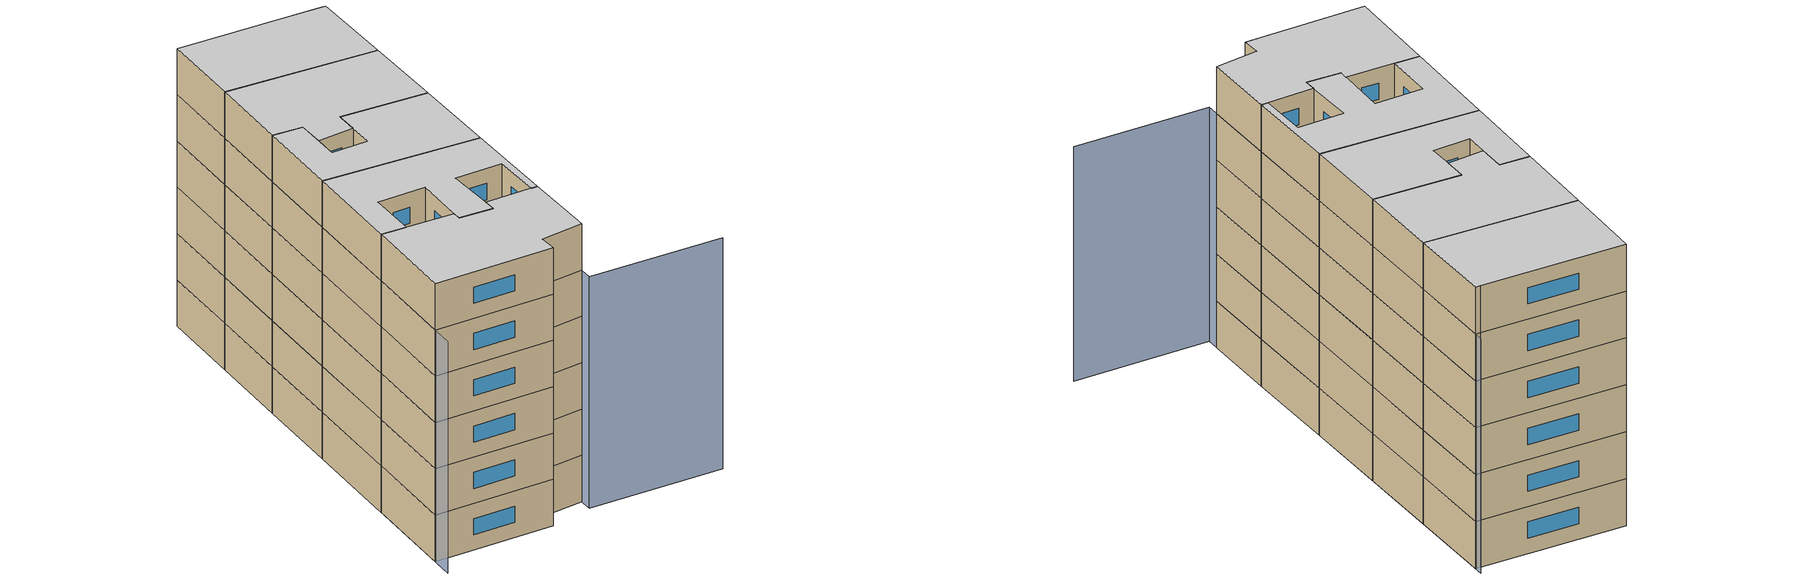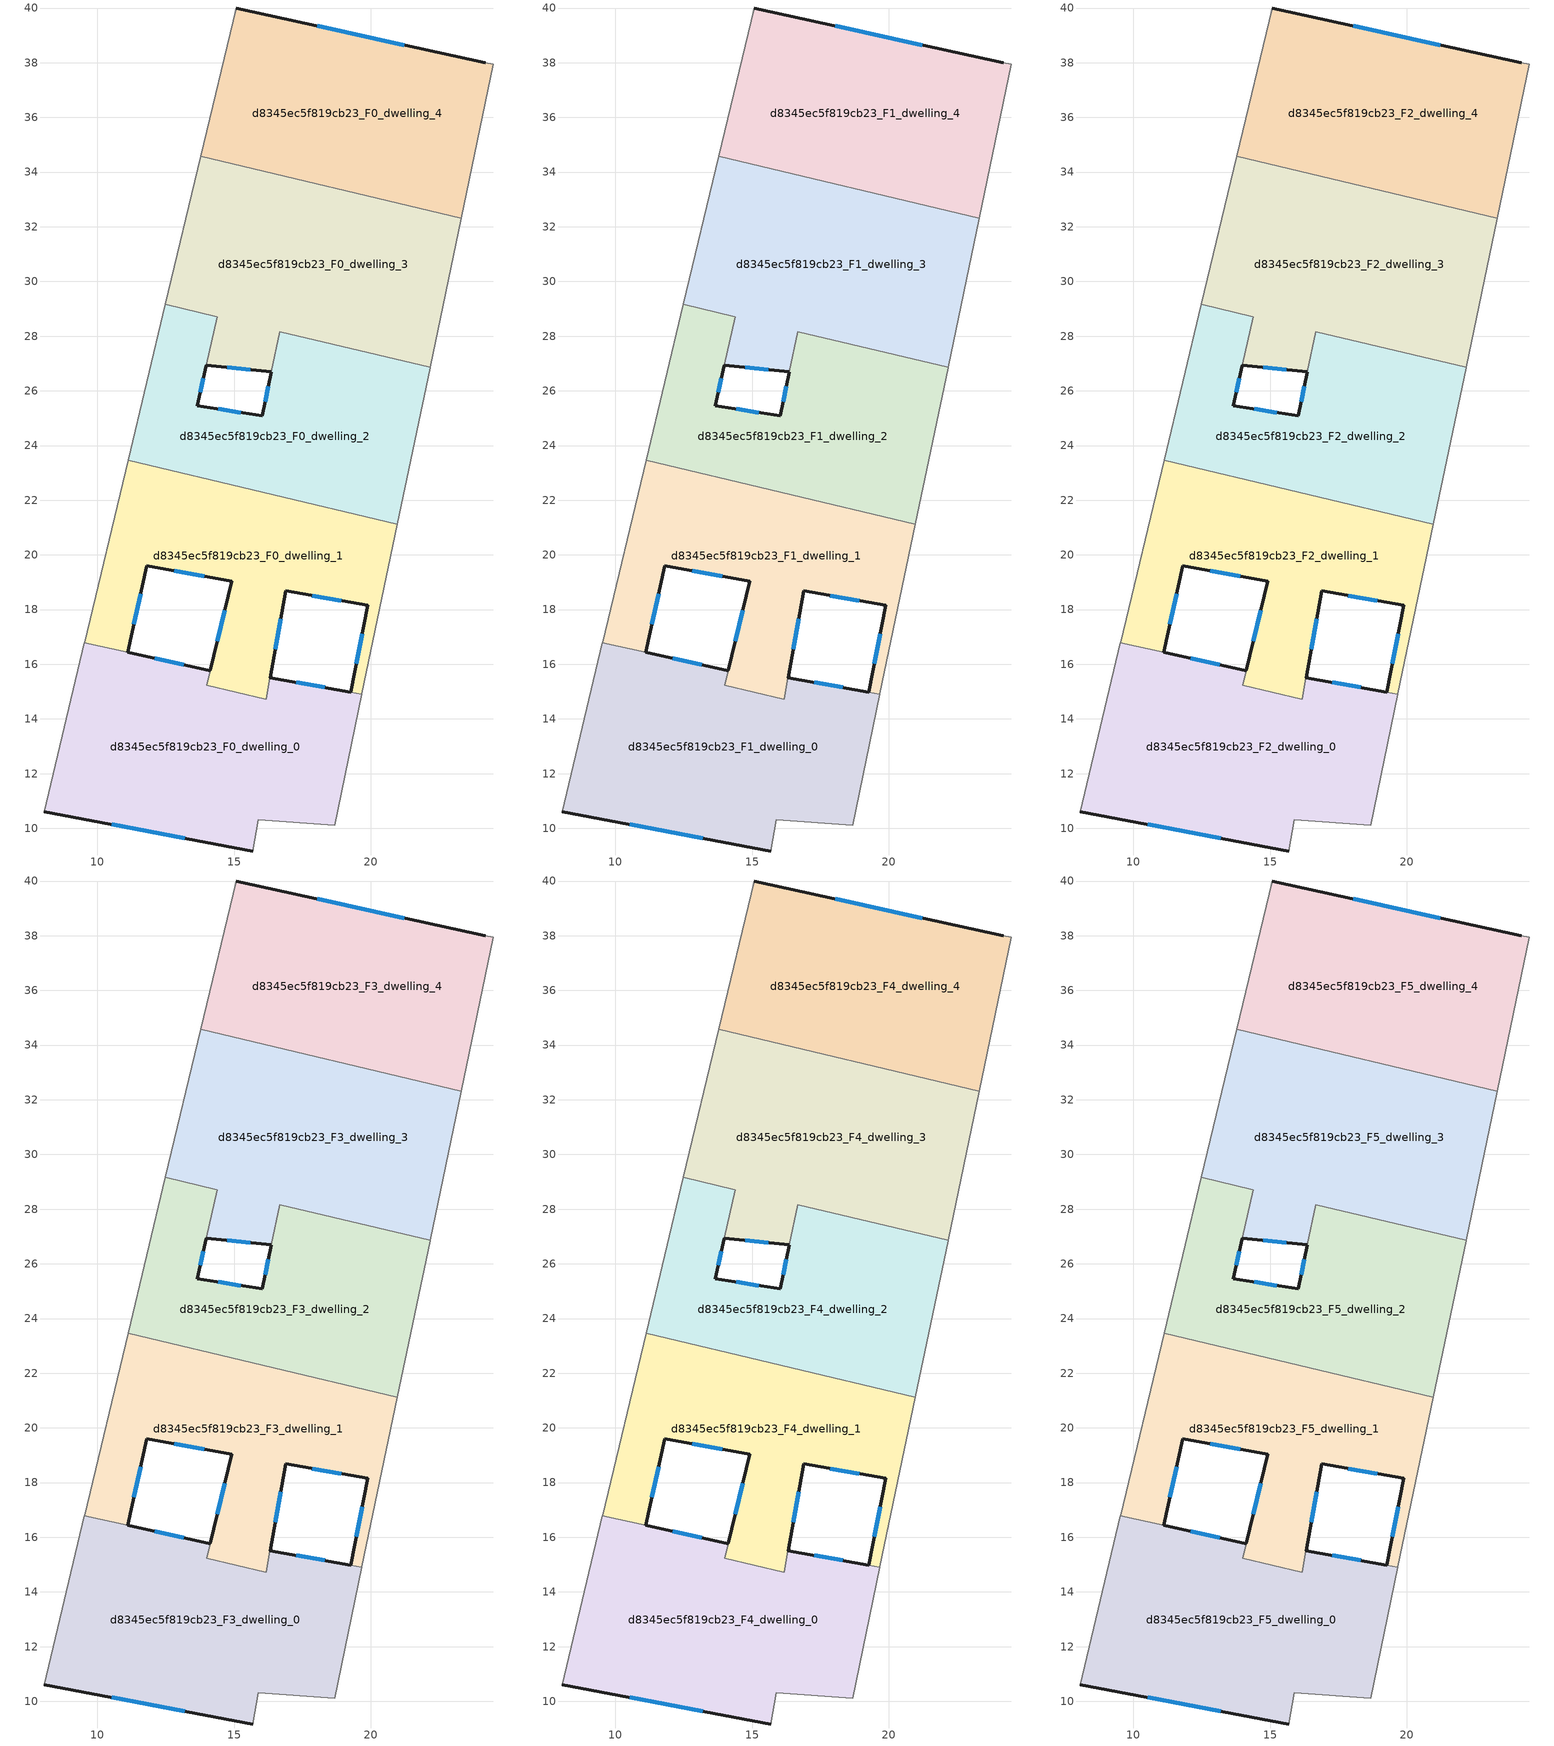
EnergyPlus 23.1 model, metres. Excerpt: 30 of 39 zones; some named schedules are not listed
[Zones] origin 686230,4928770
d8345ec5f819cb23_F0_dwelling_0
 floor ground (EU_floor_Construction): 19.67,14.91 18.67,10.11 15.89,10.32 15.68,9.17 8.05,10.61 9.52,16.79 14.13,15.77 14,15.24 16.16,14.72 16.31,15.51 z0
 wall outside (EU_wall_Construction): 8.05,10.61 15.68,9.17 / 19.27,14.98 16.31,15.51 / 14.13,15.77 11.11,16.44 z0:3
 wall adiabatic (EU_wall_Construction): 15.68,9.17 15.89,10.32 18.67,10.11 19.67,14.91 / 9.53,16.79 8.05,10.61 z0:3
 wall to d8345ec5f819cb23_F0_dwelling_1 (EU_wall_Construction): 14,15.24 14.13,15.77 / 16.31,15.51 16.17,14.72 / 19.67,14.91 19.27,14.98 / 11.11,16.44 9.53,16.79 / 16.16,14.72 14,15.23 z0:3
 window (EU_Window_Construction): 10.53,10.14 13.2,9.64 / 18.31,15.15 17.27,15.34 / 13.15,15.99 12.09,16.22 z0.98:2.02
d8345ec5f819cb23_F0_dwelling_1
 floor ground (EU_floor_Construction): 20.97,21.12 19.67,14.91 19.27,14.98 19.89,18.15 16.88,18.69 16.17,14.72 14,15.23 14.92,19.04 11.8,19.6 11.11,16.45 9.52,16.79 11.12,23.47 z0
 wall outside (EU_wall_Construction): 11.11,16.45 11.8,19.6 14.92,19.04 14.13,15.78 / 16.31,15.51 16.88,18.69 19.89,18.15 19.27,14.99 z0:3
 wall adiabatic (EU_wall_Construction): 11.12,23.47 9.53,16.8 / 19.67,14.91 20.97,21.12 z0:3
 wall to d8345ec5f819cb23_F0_dwelling_2 (EU_wall_Construction): 20.97,21.12 11.12,23.47 z0:3
 window (EU_Window_Construction): 14.66,17.98 14.39,16.84 / 12.81,19.42 13.9,19.22 / 11.33,17.47 11.57,18.57 / 19.69,17.12 19.47,16.01 / 17.86,18.51 18.91,18.33 / 16.5,16.55 16.69,17.66 z0.98:2.02
d8345ec5f819cb23_F0_dwelling_2
 floor ground (EU_floor_Construction): 22.16,26.85 20.97,21.12 11.12,23.47 12.48,29.16 14.37,28.71 13.65,25.46 16.02,25.08 16.67,28.16 z0
 wall outside (EU_wall_Construction): 16.36,26.68 16.02,25.08 13.65,25.46 13.98,26.94 z0:3
 wall adiabatic (EU_wall_Construction): 20.97,21.12 22.16,26.85 / 12.48,29.16 11.12,23.47 z0:3
 wall to d8345ec5f819cb23_F0_dwelling_3 (EU_wall_Construction): 22.16,26.85 16.67,28.16 16.36,26.69 / 13.98,26.94 14.37,28.71 12.48,29.16 z0:3
 window (EU_Window_Construction): 15.25,25.2 14.42,25.34 / 16.25,26.16 16.13,25.6 / 13.76,25.94 13.87,26.46 z0.98:2.02
d8345ec5f819cb23_F0_dwelling_3
 floor ground (EU_floor_Construction): 23.3,32.31 22.16,26.85 16.67,28.16 16.36,26.69 13.98,26.94 14.37,28.71 12.48,29.16 13.77,34.57 z0
 wall outside (EU_wall_Construction): 13.98,26.94 16.36,26.69 z0:3
 wall adiabatic (EU_wall_Construction): 13.77,34.57 12.48,29.16 / 22.16,26.85 23.3,32.31 z0:3
 wall to d8345ec5f819cb23_F0_dwelling_4 (EU_wall_Construction): 23.3,32.31 13.77,34.57 z0:3
 window (EU_Window_Construction): 14.75,26.86 15.59,26.77 z0.98:2.02
d8345ec5f819cb23_F0_dwelling_4
 floor ground (EU_floor_Construction): 24.19,37.99 24.48,37.95 23.3,32.31 13.77,34.57 15.07,40 z0
 wall outside (EU_wall_Construction): 24.19,37.99 15.07,40 z0:3
 wall adiabatic (EU_wall_Construction): 15.07,40 13.77,34.57 / 23.3,32.31 24.48,37.95 24.19,37.99 z0:3
 window (EU_Window_Construction): 21.22,38.64 18.03,39.35 z0.98:2.02
d8345ec5f819cb23_F1_dwelling_0
 floor to d8345ec5f819cb23_F0_dwelling_0 (EU_floor_Construction): 19.67,14.91 18.67,10.11 15.89,10.32 15.68,9.17 8.05,10.61 9.52,16.79 14.13,15.77 14,15.24 16.16,14.72 16.31,15.51 z3
 wall outside (EU_wall_Construction): 8.05,10.61 15.68,9.17 / 19.27,14.98 16.31,15.51 / 14.13,15.77 11.11,16.44 z3:6
 wall adiabatic (EU_wall_Construction): 15.68,9.17 15.89,10.32 18.67,10.11 19.67,14.91 / 9.53,16.79 8.05,10.61 z3:6
 wall to d8345ec5f819cb23_F1_dwelling_1 (EU_wall_Construction): 14,15.24 14.13,15.77 / 16.31,15.51 16.17,14.72 / 19.67,14.91 19.27,14.98 / 11.11,16.44 9.53,16.79 / 16.16,14.72 14,15.23 z3:6
 window (EU_Window_Construction): 10.53,10.14 13.2,9.64 / 18.31,15.15 17.27,15.34 / 13.15,15.99 12.09,16.22 z3.98:5.02
d8345ec5f819cb23_F1_dwelling_1
 floor to d8345ec5f819cb23_F0_dwelling_1 (EU_floor_Construction): 20.97,21.12 19.67,14.91 19.27,14.99 19.89,18.15 16.88,18.69 16.17,14.72 14,15.23 14.92,19.04 11.8,19.6 11.11,16.45 10.32,16.62 9.53,16.8 11.12,23.47 z3
 wall outside (EU_wall_Construction): 11.11,16.45 11.8,19.6 14.92,19.04 14.13,15.78 / 16.31,15.51 16.88,18.69 19.89,18.15 19.27,14.99 z3:6
 wall adiabatic (EU_wall_Construction): 11.12,23.47 9.53,16.8 / 19.67,14.91 20.97,21.12 z3:6
 wall to d8345ec5f819cb23_F1_dwelling_2 (EU_wall_Construction): 20.97,21.12 11.12,23.47 z3:6
 window (EU_Window_Construction): 14.66,17.98 14.39,16.84 / 12.81,19.42 13.9,19.22 / 11.33,17.47 11.57,18.57 / 19.69,17.12 19.47,16.01 / 17.86,18.51 18.91,18.33 / 16.5,16.55 16.69,17.66 z3.98:5.02
d8345ec5f819cb23_F1_dwelling_2
 floor to d8345ec5f819cb23_F0_dwelling_2 (EU_floor_Construction): 22.16,26.85 20.97,21.12 11.12,23.47 12.48,29.16 14.37,28.71 13.65,25.46 16.02,25.08 16.36,26.69 16.67,28.16 z3
 wall outside (EU_wall_Construction): 16.36,26.68 16.02,25.08 13.65,25.46 13.98,26.94 z3:6
 wall adiabatic (EU_wall_Construction): 20.97,21.12 22.16,26.85 / 12.48,29.16 11.12,23.47 z3:6
 wall to d8345ec5f819cb23_F1_dwelling_3 (EU_wall_Construction): 22.16,26.85 16.67,28.16 16.36,26.69 / 13.98,26.94 14.37,28.71 12.48,29.16 z3:6
 window (EU_Window_Construction): 15.25,25.2 14.42,25.34 / 16.25,26.16 16.13,25.6 / 13.76,25.94 13.87,26.46 z3.98:5.02
d8345ec5f819cb23_F1_dwelling_3
 floor to d8345ec5f819cb23_F0_dwelling_3 (EU_floor_Construction): 23.3,32.31 22.16,26.85 16.67,28.16 16.36,26.69 13.98,26.94 14.37,28.71 12.48,29.16 13.77,34.57 z3
 wall outside (EU_wall_Construction): 13.98,26.94 16.36,26.69 z3:6
 wall adiabatic (EU_wall_Construction): 13.77,34.57 12.48,29.16 / 22.16,26.85 23.3,32.31 z3:6
 wall to d8345ec5f819cb23_F1_dwelling_4 (EU_wall_Construction): 23.3,32.31 13.77,34.57 z3:6
 window (EU_Window_Construction): 14.75,26.86 15.59,26.77 z3.98:5.02
d8345ec5f819cb23_F1_dwelling_4
 floor to d8345ec5f819cb23_F0_dwelling_4 (EU_floor_Construction): 24.19,37.99 24.48,37.95 23.3,32.31 13.77,34.57 15.07,40 z3
 wall outside (EU_wall_Construction): 24.19,37.99 15.07,40 z3:6
 wall adiabatic (EU_wall_Construction): 15.07,40 13.77,34.57 / 23.3,32.31 24.48,37.95 24.19,37.99 z3:6
 window (EU_Window_Construction): 21.22,38.64 18.03,39.35 z3.98:5.02
d8345ec5f819cb23_F2_dwelling_0
 floor to d8345ec5f819cb23_F1_dwelling_0 (EU_floor_Construction): 19.67,14.91 18.67,10.11 15.89,10.32 15.68,9.17 8.05,10.61 9.52,16.79 14.13,15.77 14,15.24 16.16,14.72 16.31,15.51 z6
 wall outside (EU_wall_Construction): 8.05,10.61 15.68,9.17 / 19.27,14.98 16.31,15.51 / 14.13,15.77 11.11,16.44 z6:9
 wall adiabatic (EU_wall_Construction): 15.68,9.17 15.89,10.32 18.67,10.11 19.67,14.91 / 9.53,16.79 8.05,10.61 z6:9
 wall to d8345ec5f819cb23_F2_dwelling_1 (EU_wall_Construction): 14,15.24 14.13,15.77 / 16.31,15.51 16.17,14.72 / 19.67,14.91 19.27,14.98 / 11.11,16.44 9.53,16.79 / 16.16,14.72 14,15.23 z6:9
 window (EU_Window_Construction): 10.53,10.14 13.2,9.64 / 18.31,15.15 17.27,15.34 / 13.15,15.99 12.09,16.22 z6.98:8.02
d8345ec5f819cb23_F2_dwelling_1
 floor to d8345ec5f819cb23_F1_dwelling_1 (EU_floor_Construction): 20.97,21.12 19.67,14.91 19.27,14.99 19.89,18.15 16.88,18.69 16.17,14.72 14,15.23 14.92,19.04 11.8,19.6 11.11,16.45 10.32,16.62 9.53,16.8 11.12,23.47 z6
 wall outside (EU_wall_Construction): 11.11,16.45 11.8,19.6 14.92,19.04 14.13,15.78 / 16.31,15.51 16.88,18.69 19.89,18.15 19.27,14.99 z6:9
 wall adiabatic (EU_wall_Construction): 11.12,23.47 9.53,16.8 / 19.67,14.91 20.97,21.12 z6:9
 wall to d8345ec5f819cb23_F2_dwelling_2 (EU_wall_Construction): 20.97,21.12 11.12,23.47 z6:9
 window (EU_Window_Construction): 14.66,17.98 14.39,16.84 / 12.81,19.42 13.9,19.22 / 11.33,17.47 11.57,18.57 / 19.69,17.12 19.47,16.01 / 17.86,18.51 18.91,18.33 / 16.5,16.55 16.69,17.66 z6.98:8.02
d8345ec5f819cb23_F2_dwelling_2
 floor to d8345ec5f819cb23_F1_dwelling_2 (EU_floor_Construction): 22.16,26.85 20.97,21.12 11.12,23.47 12.48,29.16 14.37,28.71 13.65,25.46 16.02,25.08 16.36,26.69 16.67,28.16 z6
 wall outside (EU_wall_Construction): 16.36,26.68 16.02,25.08 13.65,25.46 13.98,26.94 z6:9
 wall adiabatic (EU_wall_Construction): 20.97,21.12 22.16,26.85 / 12.48,29.16 11.12,23.47 z6:9
 wall to d8345ec5f819cb23_F2_dwelling_3 (EU_wall_Construction): 22.16,26.85 16.67,28.16 16.36,26.69 / 13.98,26.94 14.37,28.71 12.48,29.16 z6:9
 window (EU_Window_Construction): 15.25,25.2 14.42,25.34 / 16.25,26.16 16.13,25.6 / 13.76,25.94 13.87,26.46 z6.98:8.02
d8345ec5f819cb23_F2_dwelling_3
 floor to d8345ec5f819cb23_F1_dwelling_3 (EU_floor_Construction): 23.3,32.31 22.16,26.85 16.67,28.16 16.36,26.69 13.98,26.94 14.37,28.71 12.48,29.16 13.77,34.57 z6
 wall outside (EU_wall_Construction): 13.98,26.94 16.36,26.69 z6:9
 wall adiabatic (EU_wall_Construction): 13.77,34.57 12.48,29.16 / 22.16,26.85 23.3,32.31 z6:9
 wall to d8345ec5f819cb23_F2_dwelling_4 (EU_wall_Construction): 23.3,32.31 13.77,34.57 z6:9
 window (EU_Window_Construction): 14.75,26.86 15.59,26.77 z6.98:8.02
d8345ec5f819cb23_F2_dwelling_4
 floor to d8345ec5f819cb23_F1_dwelling_4 (EU_floor_Construction): 24.19,37.99 24.48,37.95 23.3,32.31 13.77,34.57 15.07,40 z6
 wall outside (EU_wall_Construction): 24.19,37.99 15.07,40 z6:9
 wall adiabatic (EU_wall_Construction): 15.07,40 13.77,34.57 / 23.3,32.31 24.48,37.95 24.19,37.99 z6:9
 window (EU_Window_Construction): 21.22,38.64 18.03,39.35 z6.98:8.02
d8345ec5f819cb23_F3_dwelling_0
 floor to d8345ec5f819cb23_F2_dwelling_0 (EU_floor_Construction): 19.67,14.91 18.67,10.11 15.89,10.32 15.68,9.17 8.05,10.61 9.52,16.79 14.13,15.77 14,15.24 16.16,14.72 16.31,15.51 z9
 wall outside (EU_wall_Construction): 8.05,10.61 15.68,9.17 / 19.27,14.98 16.31,15.51 / 14.13,15.77 11.11,16.44 z9:12
 wall adiabatic (EU_wall_Construction): 15.68,9.17 15.89,10.32 18.67,10.11 19.67,14.91 / 9.53,16.79 8.05,10.61 z9:12
 wall to d8345ec5f819cb23_F3_dwelling_1 (EU_wall_Construction): 14,15.24 14.13,15.77 / 16.31,15.51 16.17,14.72 / 19.67,14.91 19.27,14.98 / 11.11,16.44 9.53,16.79 / 16.16,14.72 14,15.23 z9:12
 window (EU_Window_Construction): 10.53,10.14 13.2,9.64 / 18.31,15.15 17.27,15.34 / 13.15,15.99 12.09,16.22 z9.98:11.02
d8345ec5f819cb23_F3_dwelling_1
 floor to d8345ec5f819cb23_F2_dwelling_1 (EU_floor_Construction): 20.97,21.12 19.67,14.91 19.27,14.99 19.89,18.15 16.88,18.69 16.17,14.72 14,15.23 14.92,19.04 11.8,19.6 11.11,16.45 10.32,16.62 9.53,16.8 11.12,23.47 z9
 wall outside (EU_wall_Construction): 11.11,16.45 11.8,19.6 14.92,19.04 14.13,15.78 / 16.31,15.51 16.88,18.69 19.89,18.15 19.27,14.99 z9:12
 wall adiabatic (EU_wall_Construction): 11.12,23.47 9.53,16.8 / 19.67,14.91 20.97,21.12 z9:12
 wall to d8345ec5f819cb23_F3_dwelling_2 (EU_wall_Construction): 20.97,21.12 11.12,23.47 z9:12
 window (EU_Window_Construction): 14.66,17.98 14.39,16.84 / 12.81,19.42 13.9,19.22 / 11.33,17.47 11.57,18.57 / 19.69,17.12 19.47,16.01 / 17.86,18.51 18.91,18.33 / 16.5,16.55 16.69,17.66 z9.98:11.02
d8345ec5f819cb23_F3_dwelling_2
 floor to d8345ec5f819cb23_F2_dwelling_2 (EU_floor_Construction): 22.16,26.85 20.97,21.12 11.12,23.47 12.48,29.16 14.37,28.71 13.65,25.46 16.02,25.08 16.36,26.69 16.67,28.16 z9
 wall outside (EU_wall_Construction): 16.36,26.68 16.02,25.08 13.65,25.46 13.98,26.94 z9:12
 wall adiabatic (EU_wall_Construction): 20.97,21.12 22.16,26.85 / 12.48,29.16 11.12,23.47 z9:12
 wall to d8345ec5f819cb23_F3_dwelling_3 (EU_wall_Construction): 22.16,26.85 16.67,28.16 16.36,26.69 / 13.98,26.94 14.37,28.71 12.48,29.16 z9:12
 window (EU_Window_Construction): 15.25,25.2 14.42,25.34 / 16.25,26.16 16.13,25.6 / 13.76,25.94 13.87,26.46 z9.98:11.02
d8345ec5f819cb23_F3_dwelling_3
 floor to d8345ec5f819cb23_F2_dwelling_3 (EU_floor_Construction): 23.3,32.31 22.16,26.85 16.67,28.16 16.36,26.69 13.98,26.94 14.37,28.71 12.48,29.16 13.77,34.57 z9
 wall outside (EU_wall_Construction): 13.98,26.94 16.36,26.69 z9:12
 wall adiabatic (EU_wall_Construction): 13.77,34.57 12.48,29.16 / 22.16,26.85 23.3,32.31 z9:12
 wall to d8345ec5f819cb23_F3_dwelling_4 (EU_wall_Construction): 23.3,32.31 13.77,34.57 z9:12
 window (EU_Window_Construction): 14.75,26.86 15.59,26.77 z9.98:11.02
d8345ec5f819cb23_F3_dwelling_4
 floor to d8345ec5f819cb23_F2_dwelling_4 (EU_floor_Construction): 24.19,37.99 24.48,37.95 23.3,32.31 13.77,34.57 15.07,40 z9
 wall outside (EU_wall_Construction): 24.19,37.99 15.07,40 z9:12
 wall adiabatic (EU_wall_Construction): 15.07,40 13.77,34.57 / 23.3,32.31 24.48,37.95 24.19,37.99 z9:12
 window (EU_Window_Construction): 21.22,38.64 18.03,39.35 z9.98:11.02
d8345ec5f819cb23_F4_dwelling_0
 floor to d8345ec5f819cb23_F3_dwelling_0 (EU_floor_Construction): 19.67,14.91 18.67,10.11 15.89,10.32 15.68,9.17 8.05,10.61 9.52,16.79 14.13,15.77 14,15.24 16.16,14.72 16.31,15.51 z12
 wall outside (EU_wall_Construction): 8.05,10.61 15.68,9.17 / 19.27,14.98 16.31,15.51 / 14.13,15.77 11.11,16.44 z12:15
 wall adiabatic (EU_wall_Construction): 15.68,9.17 15.89,10.32 18.67,10.11 19.67,14.91 / 9.53,16.79 8.05,10.61 z12:15
 wall to d8345ec5f819cb23_F4_dwelling_1 (EU_wall_Construction): 14,15.24 14.13,15.77 / 16.31,15.51 16.17,14.72 / 19.67,14.91 19.27,14.98 / 11.11,16.44 9.53,16.79 / 16.16,14.72 14,15.23 z12:15
 window (EU_Window_Construction): 10.53,10.14 13.2,9.64 / 18.31,15.15 17.27,15.34 / 13.15,15.99 12.09,16.22 z12.98:14.02
d8345ec5f819cb23_F4_dwelling_1
 floor to d8345ec5f819cb23_F3_dwelling_1 (EU_floor_Construction): 20.97,21.12 19.67,14.91 19.27,14.99 19.89,18.15 16.88,18.69 16.17,14.72 14,15.23 14.92,19.04 11.8,19.6 11.11,16.45 10.32,16.62 9.53,16.8 11.12,23.47 z12
 wall outside (EU_wall_Construction): 11.11,16.45 11.8,19.6 14.92,19.04 14.13,15.78 / 16.31,15.51 16.88,18.69 19.89,18.15 19.27,14.99 z12:15
 wall adiabatic (EU_wall_Construction): 11.12,23.47 9.53,16.8 / 19.67,14.91 20.97,21.12 z12:15
 wall to d8345ec5f819cb23_F4_dwelling_2 (EU_wall_Construction): 20.97,21.12 11.12,23.47 z12:15
 window (EU_Window_Construction): 14.66,17.98 14.39,16.84 / 12.81,19.42 13.9,19.22 / 11.33,17.47 11.57,18.57 / 19.69,17.12 19.47,16.01 / 17.86,18.51 18.91,18.33 / 16.5,16.55 16.69,17.66 z12.98:14.02
d8345ec5f819cb23_F4_dwelling_2
 floor to d8345ec5f819cb23_F3_dwelling_2 (EU_floor_Construction): 22.16,26.85 20.97,21.12 11.12,23.47 12.48,29.16 14.37,28.71 13.65,25.46 16.02,25.08 16.36,26.69 16.67,28.16 z12
 wall outside (EU_wall_Construction): 16.36,26.68 16.02,25.08 13.65,25.46 13.98,26.94 z12:15
 wall adiabatic (EU_wall_Construction): 20.97,21.12 22.16,26.85 / 12.48,29.16 11.12,23.47 z12:15
 wall to d8345ec5f819cb23_F4_dwelling_3 (EU_wall_Construction): 22.16,26.85 16.67,28.16 16.36,26.69 / 13.98,26.94 14.37,28.71 12.48,29.16 z12:15
 window (EU_Window_Construction): 15.25,25.2 14.42,25.34 / 16.25,26.16 16.13,25.6 / 13.76,25.94 13.87,26.46 z12.98:14.02
d8345ec5f819cb23_F4_dwelling_3
 floor to d8345ec5f819cb23_F3_dwelling_3 (EU_floor_Construction): 23.3,32.31 22.16,26.85 16.67,28.16 16.36,26.69 13.98,26.94 14.37,28.71 12.48,29.16 13.77,34.57 z12
 wall outside (EU_wall_Construction): 13.98,26.94 16.36,26.69 z12:15
 wall adiabatic (EU_wall_Construction): 13.77,34.57 12.48,29.16 / 22.16,26.85 23.3,32.31 z12:15
 wall to d8345ec5f819cb23_F4_dwelling_4 (EU_wall_Construction): 23.3,32.31 13.77,34.57 z12:15
 window (EU_Window_Construction): 14.75,26.86 15.59,26.77 z12.98:14.02
d8345ec5f819cb23_F4_dwelling_4
 floor to d8345ec5f819cb23_F3_dwelling_4 (EU_floor_Construction): 24.19,37.99 24.48,37.95 23.3,32.31 13.77,34.57 15.07,40 z12
 wall outside (EU_wall_Construction): 24.19,37.99 15.07,40 z12:15
 wall adiabatic (EU_wall_Construction): 15.07,40 13.77,34.57 / 23.3,32.31 24.48,37.95 24.19,37.99 z12:15
 window (EU_Window_Construction): 21.22,38.64 18.03,39.35 z12.98:14.02
d8345ec5f819cb23_F5_dwelling_0
 floor to d8345ec5f819cb23_F4_dwelling_0 (EU_floor_Construction): 19.67,14.91 18.67,10.11 15.89,10.32 15.68,9.17 8.05,10.61 9.52,16.79 14.13,15.77 14,15.24 16.16,14.72 16.31,15.51 z15
 wall outside (EU_wall_Construction): 8.05,10.61 15.68,9.17 / 19.27,14.98 16.31,15.51 / 14.13,15.77 11.11,16.44 z15:18
 wall adiabatic (EU_wall_Construction): 15.68,9.17 15.89,10.32 18.67,10.11 19.67,14.91 / 9.53,16.79 8.05,10.61 z15:18
 wall to d8345ec5f819cb23_F5_dwelling_1 (EU_wall_Construction): 14,15.24 14.13,15.77 / 16.31,15.51 16.17,14.72 / 19.67,14.91 19.27,14.98 / 11.11,16.44 9.53,16.79 / 16.16,14.72 14,15.23 z15:18
 window (EU_Window_Construction): 10.53,10.14 13.2,9.64 / 18.31,15.15 17.27,15.34 / 13.15,15.99 12.09,16.22 z15.98:17.02
 ceiling to d8345ec5f819cb23_F6_dwelling_0 (EU_floor_Construction): 18.67,10.11 19.67,14.91 16.31,15.51 16.16,14.72 14,15.24 14.13,15.77 9.52,16.79 8.05,10.61 15.68,9.17 15.89,10.32 z18
d8345ec5f819cb23_F5_dwelling_1
 floor to d8345ec5f819cb23_F4_dwelling_1 (EU_floor_Construction): 20.97,21.12 19.67,14.91 19.27,14.99 19.89,18.15 16.88,18.69 16.17,14.72 14,15.23 14.92,19.04 11.8,19.6 11.11,16.45 10.32,16.62 9.53,16.8 11.12,23.47 z15
 wall outside (EU_wall_Construction): 11.11,16.45 11.8,19.6 14.92,19.04 14.13,15.78 / 16.31,15.51 16.88,18.69 19.89,18.15 19.27,14.99 z15:18
 wall adiabatic (EU_wall_Construction): 11.12,23.47 9.53,16.8 / 19.67,14.91 20.97,21.12 z15:18
 wall to d8345ec5f819cb23_F5_dwelling_2 (EU_wall_Construction): 20.97,21.12 11.12,23.47 z15:18
 window (EU_Window_Construction): 14.66,17.98 14.39,16.84 / 12.81,19.42 13.9,19.22 / 11.33,17.47 11.57,18.57 / 19.69,17.12 19.47,16.01 / 17.86,18.51 18.91,18.33 / 16.5,16.55 16.69,17.66 z15.98:17.02
 ceiling to d8345ec5f819cb23_F6_dwelling_1 (EU_floor_Construction): 19.67,14.91 20.97,21.12 11.12,23.47 9.53,16.8 10.32,16.62 11.11,16.45 11.8,19.6 14.92,19.04 14,15.23 16.17,14.72 16.88,18.69 19.89,18.15 19.27,14.99 z18
d8345ec5f819cb23_F5_dwelling_2
 floor to d8345ec5f819cb23_F4_dwelling_2 (EU_floor_Construction): 22.16,26.85 20.97,21.12 11.12,23.47 12.48,29.16 14.37,28.71 13.65,25.46 16.02,25.08 16.36,26.69 16.67,28.16 z15
 wall outside (EU_wall_Construction): 16.36,26.68 16.02,25.08 13.65,25.46 13.98,26.94 z15:18
 wall adiabatic (EU_wall_Construction): 20.97,21.12 22.16,26.85 / 12.48,29.16 11.12,23.47 z15:18
 wall to d8345ec5f819cb23_F5_dwelling_3 (EU_wall_Construction): 22.16,26.85 16.67,28.16 16.36,26.69 / 13.98,26.94 14.37,28.71 12.48,29.16 z15:18
 window (EU_Window_Construction): 15.25,25.2 14.42,25.34 / 16.25,26.16 16.13,25.6 / 13.76,25.94 13.87,26.46 z15.98:17.02
 ceiling to d8345ec5f819cb23_F6_dwelling_2 (EU_floor_Construction): 20.97,21.12 22.16,26.85 16.67,28.16 16.36,26.68 16.02,25.08 13.65,25.46 14.37,28.71 12.48,29.16 11.12,23.47 z18
d8345ec5f819cb23_F5_dwelling_3
 floor to d8345ec5f819cb23_F4_dwelling_3 (EU_floor_Construction): 23.3,32.31 22.16,26.85 16.67,28.16 16.36,26.69 13.98,26.94 14.37,28.71 12.48,29.16 13.77,34.57 z15
 wall outside (EU_wall_Construction): 13.98,26.94 16.36,26.69 z15:18
 wall adiabatic (EU_wall_Construction): 13.77,34.57 12.48,29.16 / 22.16,26.85 23.3,32.31 z15:18
 wall to d8345ec5f819cb23_F5_dwelling_4 (EU_wall_Construction): 23.3,32.31 13.77,34.57 z15:18
 window (EU_Window_Construction): 14.75,26.86 15.59,26.77 z15.98:17.02
 ceiling to d8345ec5f819cb23_F6_dwelling_3 (EU_floor_Construction): 22.16,26.85 23.3,32.31 13.77,34.57 12.48,29.16 14.37,28.71 13.98,26.94 16.36,26.69 16.67,28.16 z18
d8345ec5f819cb23_F5_dwelling_4
 floor to d8345ec5f819cb23_F4_dwelling_4 (EU_floor_Construction): 24.19,37.99 24.48,37.95 23.3,32.31 13.77,34.57 15.07,40 z15
 wall outside (EU_wall_Construction): 24.19,37.99 15.07,40 z15:18
 wall adiabatic (EU_wall_Construction): 15.07,40 13.77,34.57 / 23.3,32.31 24.48,37.95 24.19,37.99 z15:18
 window (EU_Window_Construction): 21.22,38.64 18.03,39.35 z15.98:17.02
 ceiling to d8345ec5f819cb23_F6_dwelling_4 (EU_floor_Construction): 23.3,32.31 24.48,37.95 24.19,37.99 15.07,40 13.77,34.57 z18
shading: 27.02,7.51 18.5,9.29 / 18.5,9.29 24.6,38.51 / 15.07,40 7.71,9.18 z0:15
[Building]
EU S2 Campaign: North Axis=0; Terrain=City; Solar Distribution=FullExterior
[Site:Location]
Bologna: Latitude=44.5; Longitude=11.25; Time Zone=1; Elevation=37
[SizingPeriod:WeatherFileDays]
AnnualSizingPeriod: Begin Month=1; Begin Day of Month=1; End Month=12; End Day of Month=31; Day of Week for Start Day=Monday; Use Weather File Daylight Saving Period=No; Use Weather File Rain and Snow Indicators=No
[MATERIAL]
EU_InternalMass_Material: Roughness=MediumRough; Thickness=0.1; Conductivity=1; Density=1800; Specific Heat=900; Thermal Absorptance=0.9; Solar Absorptance=0.7; Visible Absorptance=0.7
[MATERIAL:NOMASS] Roughness=MediumRough; Thermal Absorptance=0.9; Solar Absorptance=0.7; Visible Absorptance=0.7
Name | Thermal Resistance
EU_wall_NoMass | 0.905828
EU_floor_NoMass | 0.67114
[WINDOWMATERIAL:SIMPLEGLAZINGSYSTEM]
EU_Window_SimpleGlazing: UFactor=4.52486; Solar Heat Gain Coefficient=0.85; Visible Transmittance=0.85
[CONSTRUCTION]
EU_wall_Construction: EU_wall_NoMass
EU_floor_Construction: EU_floor_NoMass
EU_Window_Construction: EU_Window_SimpleGlazing
EU_InternalMass_Construction: EU_InternalMass_Material
[ZONE] Type=1; Multiplier=1; Ceiling Height=autocalculate; Floor Area=autocalculate; Part of Total Floor Area=Yes
Name | Volume
d8345ec5f819cb23_F0_dwelling_0; d8345ec5f819cb23_F1_dwelling_0; d8345ec5f819cb23_F2_dwelling_0; d8345ec5f819cb23_F3_dwelling_0; d8345ec5f819cb23_F4_dwelling_0; d8345ec5f819cb23_F5_dwelling_0 | 181.391
d8345ec5f819cb23_F0_dwelling_1; d8345ec5f819cb23_F1_dwelling_1; d8345ec5f819cb23_F2_dwelling_1; d8345ec5f819cb23_F3_dwelling_1; d8345ec5f819cb23_F4_dwelling_1; d8345ec5f819cb23_F5_dwelling_1 | 148.389
d8345ec5f819cb23_F0_dwelling_2 | 153.103
d8345ec5f819cb23_F1_dwelling_2; d8345ec5f819cb23_F2_dwelling_2; d8345ec5f819cb23_F3_dwelling_2; d8345ec5f819cb23_F4_dwelling_2; d8345ec5f819cb23_F5_dwelling_2 | 153.127
d8345ec5f819cb23_F0_dwelling_3; d8345ec5f819cb23_F1_dwelling_3; d8345ec5f819cb23_F2_dwelling_3; d8345ec5f819cb23_F3_dwelling_3; d8345ec5f819cb23_F4_dwelling_3; d8345ec5f819cb23_F5_dwelling_3 | 176.725
d8345ec5f819cb23_F0_dwelling_4 | 164.917
d8345ec5f819cb23_F1_dwelling_4; d8345ec5f819cb23_F2_dwelling_4; d8345ec5f819cb23_F3_dwelling_4; d8345ec5f819cb23_F4_dwelling_4; d8345ec5f819cb23_F5_dwelling_4 | 164.918
[INTERNALMASS] Construction=EU_InternalMass_Construction
Name | Zone or ZoneList | Surface Area
d8345ec5f819cb23_F0_dwelling_0_EU_InternalMass | d8345ec5f819cb23_F0_dwelling_0 | 60.4631
d8345ec5f819cb23_F0_dwelling_1_EU_InternalMass | d8345ec5f819cb23_F0_dwelling_1 | 49.483
d8345ec5f819cb23_F0_dwelling_2_EU_InternalMass | d8345ec5f819cb23_F0_dwelling_2 | 51.043
d8345ec5f819cb23_F0_dwelling_3_EU_InternalMass | d8345ec5f819cb23_F0_dwelling_3 | 58.9084
d8345ec5f819cb23_F0_dwelling_4_EU_InternalMass | d8345ec5f819cb23_F0_dwelling_4 | 54.9725
d8345ec5f819cb23_F1_dwelling_0_EU_InternalMass | d8345ec5f819cb23_F1_dwelling_0 | 60.4631
d8345ec5f819cb23_F1_dwelling_1_EU_InternalMass | d8345ec5f819cb23_F1_dwelling_1 | 49.483
d8345ec5f819cb23_F1_dwelling_2_EU_InternalMass | d8345ec5f819cb23_F1_dwelling_2 | 51.043
d8345ec5f819cb23_F1_dwelling_3_EU_InternalMass | d8345ec5f819cb23_F1_dwelling_3 | 58.9084
d8345ec5f819cb23_F1_dwelling_4_EU_InternalMass | d8345ec5f819cb23_F1_dwelling_4 | 54.9725
d8345ec5f819cb23_F2_dwelling_0_EU_InternalMass | d8345ec5f819cb23_F2_dwelling_0 | 60.4631
d8345ec5f819cb23_F2_dwelling_1_EU_InternalMass | d8345ec5f819cb23_F2_dwelling_1 | 49.483
d8345ec5f819cb23_F2_dwelling_2_EU_InternalMass | d8345ec5f819cb23_F2_dwelling_2 | 51.043
d8345ec5f819cb23_F2_dwelling_3_EU_InternalMass | d8345ec5f819cb23_F2_dwelling_3 | 58.9084
d8345ec5f819cb23_F2_dwelling_4_EU_InternalMass | d8345ec5f819cb23_F2_dwelling_4 | 54.9725
d8345ec5f819cb23_F3_dwelling_0_EU_InternalMass | d8345ec5f819cb23_F3_dwelling_0 | 60.4631
d8345ec5f819cb23_F3_dwelling_1_EU_InternalMass | d8345ec5f819cb23_F3_dwelling_1 | 49.483
d8345ec5f819cb23_F3_dwelling_2_EU_InternalMass | d8345ec5f819cb23_F3_dwelling_2 | 51.043
d8345ec5f819cb23_F3_dwelling_3_EU_InternalMass | d8345ec5f819cb23_F3_dwelling_3 | 58.9084
d8345ec5f819cb23_F3_dwelling_4_EU_InternalMass | d8345ec5f819cb23_F3_dwelling_4 | 54.9725
d8345ec5f819cb23_F4_dwelling_0_EU_InternalMass | d8345ec5f819cb23_F4_dwelling_0 | 60.4631
d8345ec5f819cb23_F4_dwelling_1_EU_InternalMass | d8345ec5f819cb23_F4_dwelling_1 | 49.483
d8345ec5f819cb23_F4_dwelling_2_EU_InternalMass | d8345ec5f819cb23_F4_dwelling_2 | 51.043
d8345ec5f819cb23_F4_dwelling_3_EU_InternalMass | d8345ec5f819cb23_F4_dwelling_3 | 58.9084
d8345ec5f819cb23_F4_dwelling_4_EU_InternalMass | d8345ec5f819cb23_F4_dwelling_4 | 54.9725
d8345ec5f819cb23_F5_dwelling_0_EU_InternalMass | d8345ec5f819cb23_F5_dwelling_0 | 60.4631
d8345ec5f819cb23_F5_dwelling_1_EU_InternalMass | d8345ec5f819cb23_F5_dwelling_1 | 49.483
d8345ec5f819cb23_F5_dwelling_2_EU_InternalMass | d8345ec5f819cb23_F5_dwelling_2 | 51.043
d8345ec5f819cb23_F5_dwelling_3_EU_InternalMass | d8345ec5f819cb23_F5_dwelling_3 | 58.9084
d8345ec5f819cb23_F5_dwelling_4_EU_InternalMass | d8345ec5f819cb23_F5_dwelling_4 | 54.9725
[OTHEREQUIPMENT] Fuel Type=Electricity; Design Level Calculation Method=Watts/Area; Power per Zone Floor Area=1; Fraction Latent=0; Fraction Radiant=0; Fraction Lost=0; Carbon Dioxide Generation Rate=0; EndUse Subcategory=EU_Step8_InternalGains
Name | Zone or ZoneList or Space or SpaceList | Schedule
EU_Step8_InternalGain_d8345ec5f819cb23_F0_dwelling_0_f000 | d8345ec5f819cb23_F0_dwelling_0 | EU_Step8_GainSchedule_d8345ec5f819cb23_F0_dwelling_0_f000
EU_Step8_InternalGain_d8345ec5f819cb23_F0_dwelling_1_f000 | d8345ec5f819cb23_F0_dwelling_1 | EU_Step8_GainSchedule_d8345ec5f819cb23_F0_dwelling_1_f000
EU_Step8_InternalGain_d8345ec5f819cb23_F0_dwelling_2_f000 | d8345ec5f819cb23_F0_dwelling_2 | EU_Step8_GainSchedule_d8345ec5f819cb23_F0_dwelling_2_f000
EU_Step8_InternalGain_d8345ec5f819cb23_F0_dwelling_3_f000 | d8345ec5f819cb23_F0_dwelling_3 | EU_Step8_GainSchedule_d8345ec5f819cb23_F0_dwelling_3_f000
EU_Step8_InternalGain_d8345ec5f819cb23_F0_dwelling_4_f000 | d8345ec5f819cb23_F0_dwelling_4 | EU_Step8_GainSchedule_d8345ec5f819cb23_F0_dwelling_4_f000
EU_Step8_InternalGain_d8345ec5f819cb23_F1_dwelling_0_f000 | d8345ec5f819cb23_F1_dwelling_0 | EU_Step8_GainSchedule_d8345ec5f819cb23_F1_dwelling_0_f000
EU_Step8_InternalGain_d8345ec5f819cb23_F1_dwelling_1_f000 | d8345ec5f819cb23_F1_dwelling_1 | EU_Step8_GainSchedule_d8345ec5f819cb23_F1_dwelling_1_f000
EU_Step8_InternalGain_d8345ec5f819cb23_F1_dwelling_2_f000 | d8345ec5f819cb23_F1_dwelling_2 | EU_Step8_GainSchedule_d8345ec5f819cb23_F1_dwelling_2_f000
EU_Step8_InternalGain_d8345ec5f819cb23_F1_dwelling_3_f000 | d8345ec5f819cb23_F1_dwelling_3 | EU_Step8_GainSchedule_d8345ec5f819cb23_F1_dwelling_3_f000
EU_Step8_InternalGain_d8345ec5f819cb23_F1_dwelling_4_f000 | d8345ec5f819cb23_F1_dwelling_4 | EU_Step8_GainSchedule_d8345ec5f819cb23_F1_dwelling_4_f000
EU_Step8_InternalGain_d8345ec5f819cb23_F2_dwelling_0_f000 | d8345ec5f819cb23_F2_dwelling_0 | EU_Step8_GainSchedule_d8345ec5f819cb23_F2_dwelling_0_f000
EU_Step8_InternalGain_d8345ec5f819cb23_F2_dwelling_1_f000 | d8345ec5f819cb23_F2_dwelling_1 | EU_Step8_GainSchedule_d8345ec5f819cb23_F2_dwelling_1_f000
EU_Step8_InternalGain_d8345ec5f819cb23_F2_dwelling_2_f000 | d8345ec5f819cb23_F2_dwelling_2 | EU_Step8_GainSchedule_d8345ec5f819cb23_F2_dwelling_2_f000
EU_Step8_InternalGain_d8345ec5f819cb23_F2_dwelling_3_f000 | d8345ec5f819cb23_F2_dwelling_3 | EU_Step8_GainSchedule_d8345ec5f819cb23_F2_dwelling_3_f000
EU_Step8_InternalGain_d8345ec5f819cb23_F2_dwelling_4_f000 | d8345ec5f819cb23_F2_dwelling_4 | EU_Step8_GainSchedule_d8345ec5f819cb23_F2_dwelling_4_f000
EU_Step8_InternalGain_d8345ec5f819cb23_F3_dwelling_0_f000 | d8345ec5f819cb23_F3_dwelling_0 | EU_Step8_GainSchedule_d8345ec5f819cb23_F3_dwelling_0_f000
EU_Step8_InternalGain_d8345ec5f819cb23_F3_dwelling_1_f000 | d8345ec5f819cb23_F3_dwelling_1 | EU_Step8_GainSchedule_d8345ec5f819cb23_F3_dwelling_1_f000
EU_Step8_InternalGain_d8345ec5f819cb23_F3_dwelling_2_f000 | d8345ec5f819cb23_F3_dwelling_2 | EU_Step8_GainSchedule_d8345ec5f819cb23_F3_dwelling_2_f000
EU_Step8_InternalGain_d8345ec5f819cb23_F3_dwelling_3_f000 | d8345ec5f819cb23_F3_dwelling_3 | EU_Step8_GainSchedule_d8345ec5f819cb23_F3_dwelling_3_f000
EU_Step8_InternalGain_d8345ec5f819cb23_F3_dwelling_4_f000 | d8345ec5f819cb23_F3_dwelling_4 | EU_Step8_GainSchedule_d8345ec5f819cb23_F3_dwelling_4_f000
EU_Step8_InternalGain_d8345ec5f819cb23_F4_dwelling_0_f000 | d8345ec5f819cb23_F4_dwelling_0 | EU_Step8_GainSchedule_d8345ec5f819cb23_F4_dwelling_0_f000
EU_Step8_InternalGain_d8345ec5f819cb23_F4_dwelling_1_f000 | d8345ec5f819cb23_F4_dwelling_1 | EU_Step8_GainSchedule_d8345ec5f819cb23_F4_dwelling_1_f000
EU_Step8_InternalGain_d8345ec5f819cb23_F4_dwelling_2_f000 | d8345ec5f819cb23_F4_dwelling_2 | EU_Step8_GainSchedule_d8345ec5f819cb23_F4_dwelling_2_f000
EU_Step8_InternalGain_d8345ec5f819cb23_F4_dwelling_3_f000 | d8345ec5f819cb23_F4_dwelling_3 | EU_Step8_GainSchedule_d8345ec5f819cb23_F4_dwelling_3_f000
EU_Step8_InternalGain_d8345ec5f819cb23_F4_dwelling_4_f000 | d8345ec5f819cb23_F4_dwelling_4 | EU_Step8_GainSchedule_d8345ec5f819cb23_F4_dwelling_4_f000
EU_Step8_InternalGain_d8345ec5f819cb23_F5_dwelling_0_f000 | d8345ec5f819cb23_F5_dwelling_0 | EU_Step8_GainSchedule_d8345ec5f819cb23_F5_dwelling_0_f000
EU_Step8_InternalGain_d8345ec5f819cb23_F5_dwelling_1_f000 | d8345ec5f819cb23_F5_dwelling_1 | EU_Step8_GainSchedule_d8345ec5f819cb23_F5_dwelling_1_f000
EU_Step8_InternalGain_d8345ec5f819cb23_F5_dwelling_2_f000 | d8345ec5f819cb23_F5_dwelling_2 | EU_Step8_GainSchedule_d8345ec5f819cb23_F5_dwelling_2_f000
EU_Step8_InternalGain_d8345ec5f819cb23_F5_dwelling_3_f000 | d8345ec5f819cb23_F5_dwelling_3 | EU_Step8_GainSchedule_d8345ec5f819cb23_F5_dwelling_3_f000
EU_Step8_InternalGain_d8345ec5f819cb23_F5_dwelling_4_f000 | d8345ec5f819cb23_F5_dwelling_4 | EU_Step8_GainSchedule_d8345ec5f819cb23_F5_dwelling_4_f000
[ZONEVENTILATION:DESIGNFLOWRATE] Schedule=EU_AlwaysOn; Design Flow Rate Calculation Method=AirChanges/Hour; Air Changes per Hour=0.73129; Ventilation Type=Natural; Fan Pressure Rise=0; Fan Total Efficiency=1; Constant Term Coefficient=1; Temperature Term Coefficient=0; Velocity Term Coefficient=0; Velocity Squared Term Coefficient=0; Minimum Indoor Temperature=-100; Maximum Indoor Temperature=100; Delta Temperature=-100; Minimum Outdoor Temperature=-100; Maximum Outdoor Temperature=100; Maximum Wind Speed=40
Name | Zone or ZoneList or Space or SpaceList
EU_ConstantAir_d8345ec5f819cb23_F0_dwelling_0 | d8345ec5f819cb23_F0_dwelling_0
EU_ConstantAir_d8345ec5f819cb23_F0_dwelling_1 | d8345ec5f819cb23_F0_dwelling_1
EU_ConstantAir_d8345ec5f819cb23_F0_dwelling_2 | d8345ec5f819cb23_F0_dwelling_2
EU_ConstantAir_d8345ec5f819cb23_F0_dwelling_3 | d8345ec5f819cb23_F0_dwelling_3
EU_ConstantAir_d8345ec5f819cb23_F0_dwelling_4 | d8345ec5f819cb23_F0_dwelling_4
EU_ConstantAir_d8345ec5f819cb23_F1_dwelling_0 | d8345ec5f819cb23_F1_dwelling_0
EU_ConstantAir_d8345ec5f819cb23_F1_dwelling_1 | d8345ec5f819cb23_F1_dwelling_1
EU_ConstantAir_d8345ec5f819cb23_F1_dwelling_2 | d8345ec5f819cb23_F1_dwelling_2
EU_ConstantAir_d8345ec5f819cb23_F1_dwelling_3 | d8345ec5f819cb23_F1_dwelling_3
EU_ConstantAir_d8345ec5f819cb23_F1_dwelling_4 | d8345ec5f819cb23_F1_dwelling_4
EU_ConstantAir_d8345ec5f819cb23_F2_dwelling_0 | d8345ec5f819cb23_F2_dwelling_0
EU_ConstantAir_d8345ec5f819cb23_F2_dwelling_1 | d8345ec5f819cb23_F2_dwelling_1
EU_ConstantAir_d8345ec5f819cb23_F2_dwelling_2 | d8345ec5f819cb23_F2_dwelling_2
EU_ConstantAir_d8345ec5f819cb23_F2_dwelling_3 | d8345ec5f819cb23_F2_dwelling_3
EU_ConstantAir_d8345ec5f819cb23_F2_dwelling_4 | d8345ec5f819cb23_F2_dwelling_4
EU_ConstantAir_d8345ec5f819cb23_F3_dwelling_0 | d8345ec5f819cb23_F3_dwelling_0
EU_ConstantAir_d8345ec5f819cb23_F3_dwelling_1 | d8345ec5f819cb23_F3_dwelling_1
EU_ConstantAir_d8345ec5f819cb23_F3_dwelling_2 | d8345ec5f819cb23_F3_dwelling_2
EU_ConstantAir_d8345ec5f819cb23_F3_dwelling_3 | d8345ec5f819cb23_F3_dwelling_3
EU_ConstantAir_d8345ec5f819cb23_F3_dwelling_4 | d8345ec5f819cb23_F3_dwelling_4
EU_ConstantAir_d8345ec5f819cb23_F4_dwelling_0 | d8345ec5f819cb23_F4_dwelling_0
EU_ConstantAir_d8345ec5f819cb23_F4_dwelling_1 | d8345ec5f819cb23_F4_dwelling_1
EU_ConstantAir_d8345ec5f819cb23_F4_dwelling_2 | d8345ec5f819cb23_F4_dwelling_2
EU_ConstantAir_d8345ec5f819cb23_F4_dwelling_3 | d8345ec5f819cb23_F4_dwelling_3
EU_ConstantAir_d8345ec5f819cb23_F4_dwelling_4 | d8345ec5f819cb23_F4_dwelling_4
EU_ConstantAir_d8345ec5f819cb23_F5_dwelling_0 | d8345ec5f819cb23_F5_dwelling_0
EU_ConstantAir_d8345ec5f819cb23_F5_dwelling_1 | d8345ec5f819cb23_F5_dwelling_1
EU_ConstantAir_d8345ec5f819cb23_F5_dwelling_2 | d8345ec5f819cb23_F5_dwelling_2
EU_ConstantAir_d8345ec5f819cb23_F5_dwelling_3 | d8345ec5f819cb23_F5_dwelling_3
EU_ConstantAir_d8345ec5f819cb23_F5_dwelling_4 | d8345ec5f819cb23_F5_dwelling_4
[HVACTEMPLATE:ZONE:IDEALLOADSAIRSYSTEM] System Availability Schedule=EU_AlwaysOn; Maximum Heating Supply Air Temperature=50; Minimum Cooling Supply Air Temperature=13; Maximum Heating Supply Air Humidity Ratio=0.0156; Minimum Cooling Supply Air Humidity Ratio=0.0077; Heating Limit=NoLimit; Cooling Limit=NoLimit; Heating Availability Schedule=EU_AlwaysOn; Cooling Availability Schedule=EU_CoolingOff; Dehumidification Control Type=ConstantSensibleHeatRatio; Cooling Sensible Heat Ratio=0.7; Dehumidification Setpoint=60; Humidification Control Type=None; Humidification Setpoint=30; Outdoor Air Method=None; Outdoor Air Flow Rate per Person=0.00944; Outdoor Air Flow Rate per Zone Floor Area=0; Outdoor Air Flow Rate per Zone=0; Demand Controlled Ventilation Type=None; Outdoor Air Economizer Type=NoEconomizer; Heat Recovery Type=None; Sensible Heat Recovery Effectiveness=0.7; Latent Heat Recovery Effectiveness=0.65
Name | Template Thermostat
d8345ec5f819cb23_F0_dwelling_0 | EU_HeatOnly_d8345ec5f819cb23_F0_dwelling_0
d8345ec5f819cb23_F0_dwelling_1 | EU_HeatOnly_d8345ec5f819cb23_F0_dwelling_1
d8345ec5f819cb23_F0_dwelling_2 | EU_HeatOnly_d8345ec5f819cb23_F0_dwelling_2
d8345ec5f819cb23_F0_dwelling_3 | EU_HeatOnly_d8345ec5f819cb23_F0_dwelling_3
d8345ec5f819cb23_F0_dwelling_4 | EU_HeatOnly_d8345ec5f819cb23_F0_dwelling_4
d8345ec5f819cb23_F1_dwelling_0 | EU_HeatOnly_d8345ec5f819cb23_F1_dwelling_0
d8345ec5f819cb23_F1_dwelling_1 | EU_HeatOnly_d8345ec5f819cb23_F1_dwelling_1
d8345ec5f819cb23_F1_dwelling_2 | EU_HeatOnly_d8345ec5f819cb23_F1_dwelling_2
d8345ec5f819cb23_F1_dwelling_3 | EU_HeatOnly_d8345ec5f819cb23_F1_dwelling_3
d8345ec5f819cb23_F1_dwelling_4 | EU_HeatOnly_d8345ec5f819cb23_F1_dwelling_4
d8345ec5f819cb23_F2_dwelling_0 | EU_HeatOnly_d8345ec5f819cb23_F2_dwelling_0
d8345ec5f819cb23_F2_dwelling_1 | EU_HeatOnly_d8345ec5f819cb23_F2_dwelling_1
d8345ec5f819cb23_F2_dwelling_2 | EU_HeatOnly_d8345ec5f819cb23_F2_dwelling_2
d8345ec5f819cb23_F2_dwelling_3 | EU_HeatOnly_d8345ec5f819cb23_F2_dwelling_3
d8345ec5f819cb23_F2_dwelling_4 | EU_HeatOnly_d8345ec5f819cb23_F2_dwelling_4
d8345ec5f819cb23_F3_dwelling_0 | EU_HeatOnly_d8345ec5f819cb23_F3_dwelling_0
d8345ec5f819cb23_F3_dwelling_1 | EU_HeatOnly_d8345ec5f819cb23_F3_dwelling_1
d8345ec5f819cb23_F3_dwelling_2 | EU_HeatOnly_d8345ec5f819cb23_F3_dwelling_2
d8345ec5f819cb23_F3_dwelling_3 | EU_HeatOnly_d8345ec5f819cb23_F3_dwelling_3
d8345ec5f819cb23_F3_dwelling_4 | EU_HeatOnly_d8345ec5f819cb23_F3_dwelling_4
d8345ec5f819cb23_F4_dwelling_0 | EU_HeatOnly_d8345ec5f819cb23_F4_dwelling_0
d8345ec5f819cb23_F4_dwelling_1 | EU_HeatOnly_d8345ec5f819cb23_F4_dwelling_1
d8345ec5f819cb23_F4_dwelling_2 | EU_HeatOnly_d8345ec5f819cb23_F4_dwelling_2
d8345ec5f819cb23_F4_dwelling_3 | EU_HeatOnly_d8345ec5f819cb23_F4_dwelling_3
d8345ec5f819cb23_F4_dwelling_4 | EU_HeatOnly_d8345ec5f819cb23_F4_dwelling_4
d8345ec5f819cb23_F5_dwelling_0 | EU_HeatOnly_d8345ec5f819cb23_F5_dwelling_0
d8345ec5f819cb23_F5_dwelling_1 | EU_HeatOnly_d8345ec5f819cb23_F5_dwelling_1
d8345ec5f819cb23_F5_dwelling_2 | EU_HeatOnly_d8345ec5f819cb23_F5_dwelling_2
d8345ec5f819cb23_F5_dwelling_3 | EU_HeatOnly_d8345ec5f819cb23_F5_dwelling_3
d8345ec5f819cb23_F5_dwelling_4 | EU_HeatOnly_d8345ec5f819cb23_F5_dwelling_4
[SIZING:ZONE] Zone Cooling Design Supply Air Temperature Input Method=SupplyAirTemperature; Zone Cooling Design Supply Air Temperature=13; Zone Heating Design Supply Air Temperature Input Method=SupplyAirTemperature; Zone Heating Design Supply Air Temperature=50; Zone Cooling Design Supply Air Humidity Ratio=0.008; Zone Heating Design Supply Air Humidity Ratio=0.008; Cooling Design Air Flow Method=DesignDay; Cooling Design Air Flow Rate=0; Cooling Minimum Air Flow per Zone Floor Area=0.000762; Cooling Minimum Air Flow=0; Cooling Minimum Air Flow Fraction=0.2; Heating Design Air Flow Method=DesignDay; Heating Design Air Flow Rate=0; Heating Maximum Air Flow per Zone Floor Area=0.002032; Heating Maximum Air Flow=0.141576; Heating Maximum Air Flow Fraction=0.3; Account for Dedicated Outdoor Air System=No; Dedicated Outdoor Air System Control Strategy=NeutralSupplyAir; Dedicated Outdoor Air Low Setpoint Temperature for Design=autosize; Dedicated Outdoor Air High Setpoint Temperature for Design=autosize; Zone Load Sizing Method=Sensible Load Only No Latent Load; Zone Latent Cooling Design Supply Air Humidity Ratio Input Method=HumidityRatioDifference; Zone Cooling Design Supply Air Humidity Ratio Difference=0.005; Zone Latent Heating Design Supply Air Humidity Ratio Input Method=HumidityRatioDifference; Zone Humidification Design Supply Air Humidity Ratio Difference=0.005
d8345ec5f819cb23_F0_dwelling_0; d8345ec5f819cb23_F0_dwelling_1; d8345ec5f819cb23_F0_dwelling_2; d8345ec5f819cb23_F0_dwelling_3; d8345ec5f819cb23_F0_dwelling_4; d8345ec5f819cb23_F1_dwelling_0; d8345ec5f819cb23_F1_dwelling_1; d8345ec5f819cb23_F1_dwelling_2; d8345ec5f819cb23_F1_dwelling_3; d8345ec5f819cb23_F1_dwelling_4; d8345ec5f819cb23_F2_dwelling_0; d8345ec5f819cb23_F2_dwelling_1; d8345ec5f819cb23_F2_dwelling_2; d8345ec5f819cb23_F2_dwelling_3; d8345ec5f819cb23_F2_dwelling_4; d8345ec5f819cb23_F3_dwelling_0; d8345ec5f819cb23_F3_dwelling_1; d8345ec5f819cb23_F3_dwelling_2; d8345ec5f819cb23_F3_dwelling_3; d8345ec5f819cb23_F3_dwelling_4; d8345ec5f819cb23_F4_dwelling_0; d8345ec5f819cb23_F4_dwelling_1; d8345ec5f819cb23_F4_dwelling_2; d8345ec5f819cb23_F4_dwelling_3; d8345ec5f819cb23_F4_dwelling_4; d8345ec5f819cb23_F5_dwelling_0; d8345ec5f819cb23_F5_dwelling_1; d8345ec5f819cb23_F5_dwelling_2; d8345ec5f819cb23_F5_dwelling_3; d8345ec5f819cb23_F5_dwelling_4
[SCHEDULE:FILE] Column Number=1; Rows to Skip at Top=0; Number of Hours of Data=8760; Column Separator=Comma; Interpolate to Timestep=No; Minutes per Item=60; Adjust Schedule for Daylight Savings=Yes
Name | File
EU_Step8_GainSchedule_d8345ec5f819cb23_F0_dwelling_0_f000 | ../../schedules/d8345ec5f819cb23/d8345ec5f819cb23_F0_dwelling_0_f000_gain.csv
EU_Step8_GainSchedule_d8345ec5f819cb23_F0_dwelling_1_f000 | ../../schedules/d8345ec5f819cb23/d8345ec5f819cb23_F0_dwelling_1_f000_gain.csv
EU_Step8_GainSchedule_d8345ec5f819cb23_F0_dwelling_2_f000 | ../../schedules/d8345ec5f819cb23/d8345ec5f819cb23_F0_dwelling_2_f000_gain.csv
EU_Step8_GainSchedule_d8345ec5f819cb23_F0_dwelling_3_f000 | ../../schedules/d8345ec5f819cb23/d8345ec5f819cb23_F0_dwelling_3_f000_gain.csv
EU_Step8_GainSchedule_d8345ec5f819cb23_F0_dwelling_4_f000 | ../../schedules/d8345ec5f819cb23/d8345ec5f819cb23_F0_dwelling_4_f000_gain.csv
EU_Step8_GainSchedule_d8345ec5f819cb23_F1_dwelling_0_f000 | ../../schedules/d8345ec5f819cb23/d8345ec5f819cb23_F1_dwelling_0_f000_gain.csv
EU_Step8_GainSchedule_d8345ec5f819cb23_F1_dwelling_1_f000 | ../../schedules/d8345ec5f819cb23/d8345ec5f819cb23_F1_dwelling_1_f000_gain.csv
EU_Step8_GainSchedule_d8345ec5f819cb23_F1_dwelling_2_f000 | ../../schedules/d8345ec5f819cb23/d8345ec5f819cb23_F1_dwelling_2_f000_gain.csv
EU_Step8_GainSchedule_d8345ec5f819cb23_F1_dwelling_3_f000 | ../../schedules/d8345ec5f819cb23/d8345ec5f819cb23_F1_dwelling_3_f000_gain.csv
EU_Step8_GainSchedule_d8345ec5f819cb23_F1_dwelling_4_f000 | ../../schedules/d8345ec5f819cb23/d8345ec5f819cb23_F1_dwelling_4_f000_gain.csv
EU_Step8_GainSchedule_d8345ec5f819cb23_F2_dwelling_0_f000 | ../../schedules/d8345ec5f819cb23/d8345ec5f819cb23_F2_dwelling_0_f000_gain.csv
EU_Step8_GainSchedule_d8345ec5f819cb23_F2_dwelling_1_f000 | ../../schedules/d8345ec5f819cb23/d8345ec5f819cb23_F2_dwelling_1_f000_gain.csv
EU_Step8_GainSchedule_d8345ec5f819cb23_F2_dwelling_2_f000 | ../../schedules/d8345ec5f819cb23/d8345ec5f819cb23_F2_dwelling_2_f000_gain.csv
EU_Step8_GainSchedule_d8345ec5f819cb23_F2_dwelling_3_f000 | ../../schedules/d8345ec5f819cb23/d8345ec5f819cb23_F2_dwelling_3_f000_gain.csv
